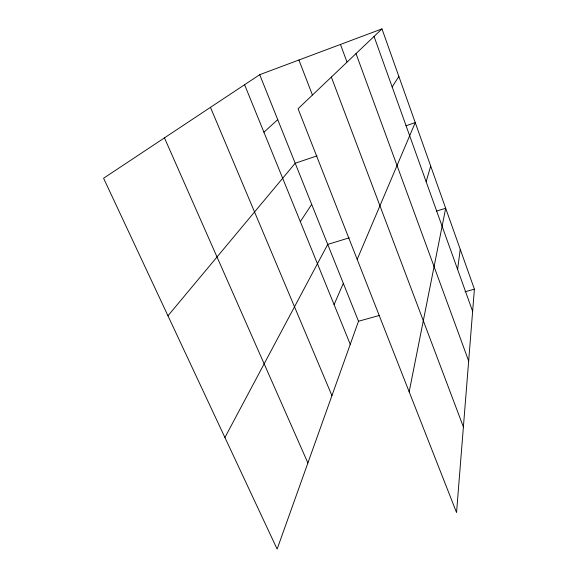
<?xml version="1.0" encoding="UTF-8"?>
<svg xmlns="http://www.w3.org/2000/svg" width="578" height="578" viewBox="0 0 578 578"><rect width="100%" height="100%" fill="white"/><g stroke="black" fill="none" stroke-linecap="round" stroke-linejoin="round"><path stroke-width="0.87" d="M474.408 289.181L456.548 512.563L298.06 108.729L381.979 28.9L474.408 289.181L465.023 291.782M457.603 269.435L460.247 249.299M409.166 391.841L445.681 208.282L436.318 211.143M426.138 181.694L430.689 166.067M259.717 74.685L358.505 321.238L277.129 549.1L103.592 178.234L259.717 74.685L381.979 28.9M357.182 259.377L415.257 122.608L405.922 125.766M334.084 304.606L343.325 283.35M224.914 437.517L327.719 244.415L349.242 237.825M392.151 86.917L398.871 76.477M300.314 221.627L311.687 204.402M167.952 315.79L295.199 163.249L316.975 155.879M263.929 132.225L277.722 119.624M358.505 321.238L379.291 315.487M164.463 137.86L307.886 462.971M210.464 107.349L331.938 395.619M244.595 84.713L350.254 344.336M298.913 60.004L312.402 94.965M331.346 77.062L463.397 426.94M340.464 44.448L346.952 61.947M356.012 53.595L468.664 360.997M374.053 36.436L472.638 311.369"/></g></svg>
